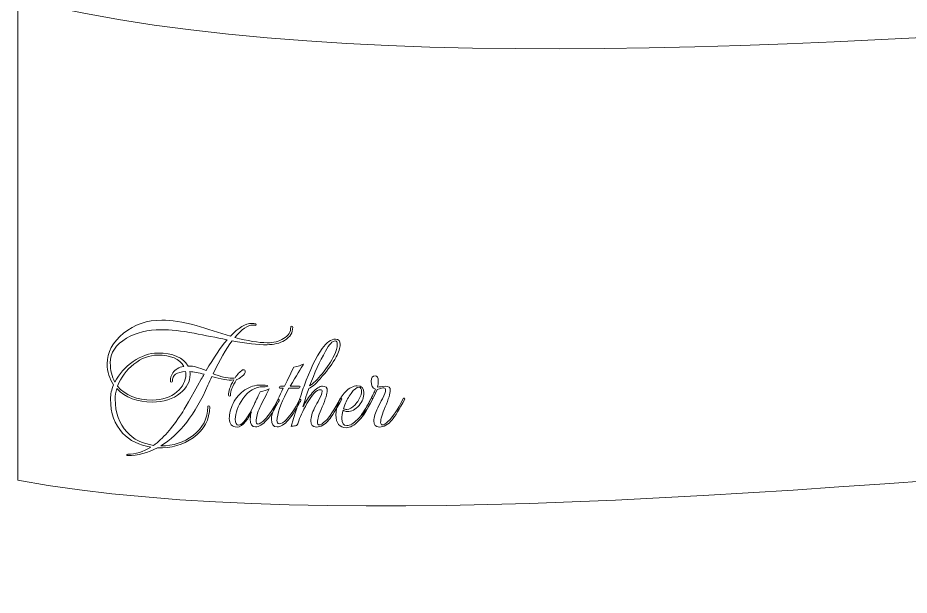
# Model space of a CAD drawing. Header units: centimetres. Extents: x -9.9 to 9.9, y -7.9 to 8.2.
# Drawn here: x 0.731 to 3.192, y -4.938 to -3.345 of the extents above; entities that cross this region are included whole.
import ezdxf

# ---------------------------------------------------------------- set-up
doc = ezdxf.new("R2010")
doc.units = ezdxf.units.CM
doc.header["$MEASUREMENT"] = 0
doc.layers.add('Layer 1', color=7, linetype='Continuous')

msp = doc.modelspace()

# ---------------------------------------------------------------- linework, layer by layer
at = {"layer": 'Layer 1', "color": 43, "lineweight": 5}
msp.add_open_spline([(8.10722, -3.29253), (6.66977, -2.85422), (2.61031, -3.75901), (0.73129, -3.29253), (0.73129, -3.29253), (0.73129, -3.29253), (0.73129, -4.62064), (0.73129, -4.62064), (0.73129, -4.62064), (2.48044, -4.93761), (6.39433, -4.05697), (8.10722, -4.62064), (8.10722, -4.62064), (8.10722, -4.62064), (7.43696, -3.95038), (7.43696, -3.95038), (7.43696, -3.95038), (7.43696, -3.95038), (8.10722, -3.29253), (8.10722, -3.29253)], degree=3, knots=[0, 0, 0, 0, 0.1666667, 0.1666667, 0.1666667, 0.1666667, 0.3333333, 0.3333333, 0.3333333, 0.3333333, 0.5, 0.5, 0.5, 0.5, 0.6666667, 0.6666667, 0.6666667, 0.6666667, 1, 1, 1, 1], dxfattribs=at)
at = {"layer": 'Layer 1', "lineweight": 5}
for points, knots in [([(1.49017, -4.19827), (1.49065, -4.21319), (1.4832, -4.22529), (1.46779, -4.23458), (1.46779, -4.23458), (1.4541, -4.24265), (1.43808, -4.24668), (1.41973, -4.24668), (1.41973, -4.24668), (1.39357, -4.24668), (1.36141, -4.24301), (1.32326, -4.23568), (1.32326, -4.23568), (1.30615, -4.25867), (1.28854, -4.289), (1.27045, -4.32665), (1.27045, -4.32665), (1.29026, -4.33472), (1.30811, -4.33875), (1.324, -4.33875), (1.324, -4.33875), (1.32645, -4.33875), (1.32877, -4.33851), (1.33097, -4.33802), (1.33097, -4.33802), (1.33733, -4.32848), (1.34405, -4.32127), (1.35114, -4.31637), (1.35114, -4.31637), (1.35187, -4.31589), (1.35273, -4.31564), (1.3537, -4.31564), (1.3537, -4.31564), (1.35737, -4.31564), (1.35921, -4.31723), (1.35921, -4.32041), (1.35921, -4.32041), (1.35921, -4.32457), (1.35634, -4.32903), (1.35059, -4.3338), (1.35059, -4.3338), (1.34484, -4.33857), (1.33965, -4.34156), (1.335, -4.34279), (1.335, -4.34279), (1.32326, -4.36137), (1.31776, -4.37555), (1.31849, -4.38534), (1.31849, -4.38534), (1.31874, -4.38705), (1.31788, -4.38803), (1.31593, -4.38827), (1.31593, -4.38827), (1.31422, -4.38827), (1.31324, -4.38742), (1.313, -4.38571), (1.313, -4.38571), (1.31227, -4.37617), (1.31704, -4.36223), (1.32731, -4.34389), (1.32731, -4.34389), (1.31215, -4.34511), (1.29197, -4.34193), (1.26678, -4.33435), (1.26678, -4.33435), (1.26312, -4.34242), (1.25957, -4.35049), (1.25615, -4.35856), (1.25615, -4.35856), (1.22143, -4.43803), (1.17814, -4.49378), (1.1263, -4.52582), (1.1263, -4.52582), (1.16054, -4.52582), (1.19013, -4.51628), (1.21507, -4.49721), (1.21507, -4.49721), (1.24196, -4.47667), (1.25541, -4.45026), (1.25541, -4.41798), (1.25541, -4.41798), (1.25541, -4.41627), (1.25627, -4.41542), (1.25798, -4.41542), (1.25798, -4.41542), (1.25993, -4.41542), (1.26091, -4.41627), (1.26091, -4.41798), (1.26091, -4.41798), (1.26091, -4.45295), (1.24575, -4.48132), (1.21543, -4.50308), (1.21543, -4.50308), (1.18755, -4.52313), (1.15478, -4.53243), (1.11712, -4.53096), (1.11712, -4.53096), (1.09071, -4.54539), (1.06295, -4.5526), (1.03385, -4.5526), (1.03385, -4.5526), (1.03263, -4.5526), (1.03214, -4.55199), (1.03238, -4.55076), (1.03238, -4.55076), (1.03263, -4.54954), (1.03336, -4.54892), (1.03459, -4.54892), (1.03459, -4.54892), (1.05635, -4.54892), (1.07763, -4.54232), (1.09842, -4.52912), (1.09842, -4.52912), (1.06638, -4.52447), (1.04046, -4.51151), (1.02066, -4.49023), (1.02066, -4.49023), (0.99841, -4.46651), (0.98728, -4.43522), (0.98728, -4.39634), (0.98728, -4.39634), (0.98728, -4.38362), (0.99009, -4.37054), (0.99572, -4.35709), (0.99572, -4.35709), (0.98398, -4.3407), (0.97811, -4.32138), (0.97811, -4.29913), (0.97811, -4.29913), (0.97811, -4.26734), (0.99315, -4.23934), (1.02323, -4.21513), (1.02323, -4.21513), (1.05331, -4.19092), (1.0884, -4.17882), (1.1285, -4.17882), (1.1285, -4.17882), (1.15491, -4.17882), (1.18658, -4.18384), (1.2235, -4.19386), (1.2235, -4.19386), (1.25504, -4.20364), (1.28659, -4.2133), (1.31813, -4.22284), (1.31813, -4.22284), (1.34014, -4.19961), (1.35994, -4.18799), (1.37755, -4.18799), (1.37755, -4.18799), (1.38122, -4.18799), (1.38477, -4.18848), (1.38818, -4.18946), (1.38818, -4.18946), (1.3894, -4.18995), (1.38977, -4.1908), (1.38929, -4.19202), (1.38929, -4.19202), (1.3888, -4.19324), (1.38794, -4.19361), (1.38672, -4.19312), (1.38672, -4.19312), (1.38452, -4.19264), (1.38232, -4.19239), (1.38012, -4.19239), (1.38012, -4.19239), (1.36594, -4.19239), (1.34944, -4.20376), (1.33061, -4.2265), (1.33061, -4.2265), (1.36558, -4.23628), (1.39529, -4.24118), (1.41974, -4.24118), (1.41974, -4.24118), (1.43711, -4.24118), (1.45215, -4.23739), (1.46486, -4.22981), (1.46486, -4.22981), (1.47855, -4.2215), (1.48515, -4.21098), (1.48466, -4.19827), (1.48466, -4.19827), (1.48442, -4.19656), (1.48528, -4.19571), (1.48723, -4.19571), (1.48723, -4.19571), (1.48894, -4.19546), (1.48992, -4.19632), (1.49016, -4.19827), (1.49016, -4.19827), (1.49016, -4.19827), (1.49017, -4.19827), (1.49017, -4.19827)], [0, 0, 0, 0, 0.0204082, 0.0204082, 0.0204082, 0.0204082, 0.0408163, 0.0408163, 0.0408163, 0.0408163, 0.0612245, 0.0612245, 0.0612245, 0.0612245, 0.0816327, 0.0816327, 0.0816327, 0.0816327, 0.1020408, 0.1020408, 0.1020408, 0.1020408, 0.122449, 0.122449, 0.122449, 0.122449, 0.1428571, 0.1428571, 0.1428571, 0.1428571, 0.1632653, 0.1632653, 0.1632653, 0.1632653, 0.1836735, 0.1836735, 0.1836735, 0.1836735, 0.2040816, 0.2040816, 0.2040816, 0.2040816, 0.2244898, 0.2244898, 0.2244898, 0.2244898, 0.244898, 0.244898, 0.244898, 0.244898, 0.2653061, 0.2653061, 0.2653061, 0.2653061, 0.2857143, 0.2857143, 0.2857143, 0.2857143, 0.3061224, 0.3061224, 0.3061224, 0.3061224, 0.3265306, 0.3265306, 0.3265306, 0.3265306, 0.3469388, 0.3469388, 0.3469388, 0.3469388, 0.3673469, 0.3673469, 0.3673469, 0.3673469, 0.3877551, 0.3877551, 0.3877551, 0.3877551, 0.4081633, 0.4081633, 0.4081633, 0.4081633, 0.4285714, 0.4285714, 0.4285714, 0.4285714, 0.4489796, 0.4489796, 0.4489796, 0.4489796, 0.4693878, 0.4693878, 0.4693878, 0.4693878, 0.4897959, 0.4897959, 0.4897959, 0.4897959, 0.5102041, 0.5102041, 0.5102041, 0.5102041, 0.5306122, 0.5306122, 0.5306122, 0.5306122, 0.5510204, 0.5510204, 0.5510204, 0.5510204, 0.5714286, 0.5714286, 0.5714286, 0.5714286, 0.5918367, 0.5918367, 0.5918367, 0.5918367, 0.6122449, 0.6122449, 0.6122449, 0.6122449, 0.6326531, 0.6326531, 0.6326531, 0.6326531, 0.6530612, 0.6530612, 0.6530612, 0.6530612, 0.6734694, 0.6734694, 0.6734694, 0.6734694, 0.6938776, 0.6938776, 0.6938776, 0.6938776, 0.7142857, 0.7142857, 0.7142857, 0.7142857, 0.7346939, 0.7346939, 0.7346939, 0.7346939, 0.755102, 0.755102, 0.755102, 0.755102, 0.7755102, 0.7755102, 0.7755102, 0.7755102, 0.7959184, 0.7959184, 0.7959184, 0.7959184, 0.8163265, 0.8163265, 0.8163265, 0.8163265, 0.8367347, 0.8367347, 0.8367347, 0.8367347, 0.8571429, 0.8571429, 0.8571429, 0.8571429, 0.877551, 0.877551, 0.877551, 0.877551, 0.8979592, 0.8979592, 0.8979592, 0.8979592, 0.9183673, 0.9183673, 0.9183673, 0.9183673, 0.9387755, 0.9387755, 0.9387755, 0.9387755, 0.9591837, 0.9591837, 0.9591837, 0.9591837, 1, 1, 1, 1]), ([(1.30897, -4.23312), (1.27865, -4.22701), (1.24833, -4.2209), (1.21801, -4.21478), (1.21801, -4.21478), (1.18304, -4.20842), (1.1526, -4.20524), (1.12668, -4.20524), (1.12668, -4.20524), (1.08975, -4.20524), (1.05796, -4.21306), (1.03131, -4.22871), (1.03131, -4.22871), (1.00147, -4.24607), (0.98656, -4.26881), (0.98656, -4.29694), (0.98656, -4.29694), (0.98656, -4.31699), (0.99084, -4.3346), (0.9994, -4.34975), (0.9994, -4.34975), (1.01089, -4.32726), (1.02777, -4.30831), (1.05002, -4.2929), (1.05002, -4.2929), (1.07227, -4.27749), (1.09453, -4.26979), (1.11678, -4.26979), (1.11678, -4.26979), (1.15982, -4.26979), (1.18794, -4.28165), (1.20115, -4.30536), (1.20115, -4.30536), (1.20213, -4.30536), (1.2031, -4.30536), (1.20408, -4.30536), (1.20408, -4.30536), (1.21557, -4.30536), (1.23122, -4.30964), (1.25103, -4.3182), (1.25103, -4.3182), (1.27206, -4.28225), (1.29138, -4.25389), (1.30898, -4.2331), (1.30898, -4.2331), (1.30898, -4.2331), (1.30897, -4.23312), (1.30897, -4.23312)], [0, 0, 0, 0, 0.0769231, 0.0769231, 0.0769231, 0.0769231, 0.1538462, 0.1538462, 0.1538462, 0.1538462, 0.2307692, 0.2307692, 0.2307692, 0.2307692, 0.3076923, 0.3076923, 0.3076923, 0.3076923, 0.3846154, 0.3846154, 0.3846154, 0.3846154, 0.4615385, 0.4615385, 0.4615385, 0.4615385, 0.5384615, 0.5384615, 0.5384615, 0.5384615, 0.6153846, 0.6153846, 0.6153846, 0.6153846, 0.6923077, 0.6923077, 0.6923077, 0.6923077, 0.7692308, 0.7692308, 0.7692308, 0.7692308, 0.8461538, 0.8461538, 0.8461538, 0.8461538, 1, 1, 1, 1]), ([(1.62569, -4.39672), (1.60979, -4.42557), (1.59793, -4.44476), (1.5901, -4.4543), (1.5901, -4.4543), (1.5791, -4.46726), (1.56761, -4.47374), (1.55562, -4.47374), (1.55562, -4.47374), (1.54535, -4.47374), (1.54022, -4.46799), (1.54022, -4.4565), (1.54022, -4.4565), (1.54022, -4.44721), (1.54364, -4.43522), (1.55048, -4.42054), (1.55048, -4.42054), (1.55488, -4.41272), (1.55916, -4.40489), (1.56332, -4.39707), (1.56332, -4.39707), (1.5687, -4.3868), (1.57139, -4.37971), (1.57139, -4.3758), (1.57139, -4.3758), (1.57139, -4.37237), (1.56968, -4.37066), (1.56625, -4.37066), (1.56625, -4.37066), (1.55647, -4.37066), (1.54424, -4.3835), (1.52957, -4.40918), (1.52957, -4.40918), (1.51759, -4.42972), (1.50953, -4.44732), (1.50537, -4.46199), (1.50537, -4.46199), (1.50415, -4.46689), (1.50158, -4.46964), (1.49766, -4.47025), (1.49766, -4.47025), (1.49375, -4.47086), (1.48983, -4.47141), (1.48592, -4.4719), (1.48592, -4.4719), (1.50499, -4.41003), (1.51685, -4.37299), (1.52149, -4.36076), (1.52149, -4.36076), (1.53739, -4.31626), (1.55414, -4.28178), (1.57175, -4.25733), (1.57175, -4.25733), (1.58397, -4.23996), (1.5962, -4.23128), (1.60843, -4.23128), (1.60843, -4.23128), (1.61698, -4.23128), (1.62126, -4.2363), (1.62126, -4.24632), (1.62126, -4.24632), (1.62126, -4.25536), (1.61747, -4.26673), (1.6099, -4.28043), (1.6099, -4.28043), (1.60036, -4.2978), (1.58771, -4.31559), (1.57194, -4.3338), (1.57194, -4.3338), (1.55617, -4.35202), (1.54376, -4.36333), (1.5347, -4.36773), (1.5347, -4.36773), (1.5325, -4.37213), (1.52712, -4.38876), (1.51856, -4.41761), (1.51856, -4.41761), (1.52614, -4.40294), (1.5347, -4.39022), (1.54424, -4.37946), (1.54424, -4.37946), (1.55525, -4.36724), (1.56454, -4.36112), (1.57211, -4.36112), (1.57211, -4.36112), (1.58116, -4.36112), (1.58569, -4.36515), (1.58569, -4.37322), (1.58569, -4.37322), (1.58569, -4.3808), (1.58092, -4.39584), (1.57138, -4.41834), (1.57138, -4.41834), (1.56282, -4.43839), (1.55854, -4.45245), (1.55854, -4.46052), (1.55854, -4.46052), (1.55854, -4.46542), (1.56013, -4.46786), (1.56331, -4.46786), (1.56331, -4.46786), (1.56698, -4.46786), (1.57249, -4.46456), (1.57982, -4.45795), (1.57982, -4.45795), (1.59082, -4.44841), (1.60476, -4.42726), (1.62163, -4.39449), (1.62163, -4.39449), (1.62212, -4.39351), (1.6231, -4.39351), (1.62456, -4.39449), (1.62456, -4.39449), (1.62578, -4.39522), (1.62615, -4.39596), (1.62567, -4.3967), (1.62567, -4.3967), (1.62567, -4.3967), (1.62569, -4.39672), (1.62569, -4.39672)], [0, 0, 0, 0, 0.0322581, 0.0322581, 0.0322581, 0.0322581, 0.0645161, 0.0645161, 0.0645161, 0.0645161, 0.0967742, 0.0967742, 0.0967742, 0.0967742, 0.1290323, 0.1290323, 0.1290323, 0.1290323, 0.1612903, 0.1612903, 0.1612903, 0.1612903, 0.1935484, 0.1935484, 0.1935484, 0.1935484, 0.2258065, 0.2258065, 0.2258065, 0.2258065, 0.2580645, 0.2580645, 0.2580645, 0.2580645, 0.2903226, 0.2903226, 0.2903226, 0.2903226, 0.3225806, 0.3225806, 0.3225806, 0.3225806, 0.3548387, 0.3548387, 0.3548387, 0.3548387, 0.3870968, 0.3870968, 0.3870968, 0.3870968, 0.4193548, 0.4193548, 0.4193548, 0.4193548, 0.4516129, 0.4516129, 0.4516129, 0.4516129, 0.483871, 0.483871, 0.483871, 0.483871, 0.516129, 0.516129, 0.516129, 0.516129, 0.5483871, 0.5483871, 0.5483871, 0.5483871, 0.5806452, 0.5806452, 0.5806452, 0.5806452, 0.6129032, 0.6129032, 0.6129032, 0.6129032, 0.6451613, 0.6451613, 0.6451613, 0.6451613, 0.6774194, 0.6774194, 0.6774194, 0.6774194, 0.7096774, 0.7096774, 0.7096774, 0.7096774, 0.7419355, 0.7419355, 0.7419355, 0.7419355, 0.7741935, 0.7741935, 0.7741935, 0.7741935, 0.8064516, 0.8064516, 0.8064516, 0.8064516, 0.8387097, 0.8387097, 0.8387097, 0.8387097, 0.8709677, 0.8709677, 0.8709677, 0.8709677, 0.9032258, 0.9032258, 0.9032258, 0.9032258, 0.9354839, 0.9354839, 0.9354839, 0.9354839, 1, 1, 1, 1]), ([(1.60441, -4.2764), (1.61028, -4.26466), (1.61321, -4.25464), (1.61321, -4.24632), (1.61321, -4.24632), (1.61321, -4.23947), (1.61113, -4.23604), (1.60698, -4.23604), (1.60698, -4.23604), (1.60014, -4.23604), (1.59146, -4.24545), (1.58094, -4.26428), (1.58094, -4.26428), (1.5648, -4.29289), (1.55013, -4.32481), (1.53693, -4.36002), (1.53693, -4.36002), (1.54671, -4.35415), (1.55844, -4.34271), (1.57213, -4.32572), (1.57213, -4.32572), (1.58582, -4.30873), (1.59658, -4.29228), (1.60441, -4.27639), (1.60441, -4.27639), (1.60441, -4.27639), (1.60441, -4.2764), (1.60441, -4.2764)], [0, 0, 0, 0, 0.125, 0.125, 0.125, 0.125, 0.25, 0.25, 0.25, 0.25, 0.375, 0.375, 0.375, 0.375, 0.5, 0.5, 0.5, 0.5, 0.625, 0.625, 0.625, 0.625, 0.75, 0.75, 0.75, 0.75, 1, 1, 1, 1]), ([(1.00673, -4.36076), (1.02751, -4.38644), (1.05967, -4.39928), (1.1032, -4.39928), (1.1032, -4.39928), (1.13034, -4.39928), (1.15284, -4.3917), (1.17069, -4.37653), (1.17069, -4.37653), (1.18707, -4.3626), (1.19526, -4.34658), (1.19526, -4.32849), (1.19526, -4.32849), (1.19526, -4.3258), (1.19502, -4.32323), (1.19453, -4.32079), (1.19453, -4.32079), (1.17007, -4.32201), (1.15785, -4.33081), (1.15785, -4.3472), (1.15785, -4.3472), (1.15785, -4.34916), (1.157, -4.35013), (1.15529, -4.35013), (1.15529, -4.35013), (1.15333, -4.35013), (1.15236, -4.34915), (1.15236, -4.3472), (1.15236, -4.3472), (1.15236, -4.33864), (1.15468, -4.33094), (1.15932, -4.32408), (1.15932, -4.32408), (1.16568, -4.31479), (1.1757, -4.30892), (1.1894, -4.30648), (1.1894, -4.30648), (1.17815, -4.28569), (1.15394, -4.27529), (1.11677, -4.27529), (1.11677, -4.27529), (1.09427, -4.27529), (1.07251, -4.28367), (1.05148, -4.30042), (1.05148, -4.30042), (1.03045, -4.31717), (1.01554, -4.33729), (1.00674, -4.36076), (1.00674, -4.36076), (1.00674, -4.36076), (1.00673, -4.36076), (1.00673, -4.36076)], [0, 0, 0, 0, 0.0714286, 0.0714286, 0.0714286, 0.0714286, 0.1428571, 0.1428571, 0.1428571, 0.1428571, 0.2142857, 0.2142857, 0.2142857, 0.2142857, 0.2857143, 0.2857143, 0.2857143, 0.2857143, 0.3571429, 0.3571429, 0.3571429, 0.3571429, 0.4285714, 0.4285714, 0.4285714, 0.4285714, 0.5, 0.5, 0.5, 0.5, 0.5714286, 0.5714286, 0.5714286, 0.5714286, 0.6428571, 0.6428571, 0.6428571, 0.6428571, 0.7142857, 0.7142857, 0.7142857, 0.7142857, 0.7857143, 0.7857143, 0.7857143, 0.7857143, 0.8571429, 0.8571429, 0.8571429, 0.8571429, 1, 1, 1, 1]), ([(1.51269, -4.40038), (1.5122, -4.40136), (1.51085, -4.40368), (1.50866, -4.40735), (1.50866, -4.40735), (1.49741, -4.42863), (1.48726, -4.44428), (1.47821, -4.4543), (1.47821, -4.4543), (1.46672, -4.46702), (1.45633, -4.47337), (1.44703, -4.47337), (1.44703, -4.47337), (1.43652, -4.47337), (1.43126, -4.46628), (1.43126, -4.4521), (1.43126, -4.4521), (1.43126, -4.44476), (1.43285, -4.4373), (1.43603, -4.42972), (1.43603, -4.42972), (1.4441, -4.40869), (1.45351, -4.38766), (1.46427, -4.36663), (1.46427, -4.36663), (1.46427, -4.36663), (1.45436, -4.36663), (1.45436, -4.36663), (1.45436, -4.36663), (1.45289, -4.36663), (1.45252, -4.36565), (1.45326, -4.36369), (1.45326, -4.36369), (1.45399, -4.36198), (1.45509, -4.36113), (1.45656, -4.36113), (1.45656, -4.36113), (1.45656, -4.36113), (1.46719, -4.36113), (1.46719, -4.36113), (1.46719, -4.36113), (1.47232, -4.35062), (1.48113, -4.33301), (1.4936, -4.30831), (1.4936, -4.30831), (1.50485, -4.30587), (1.51365, -4.30318), (1.52001, -4.30025), (1.52001, -4.30025), (1.51244, -4.31198), (1.50009, -4.33228), (1.48297, -4.36113), (1.48297, -4.36113), (1.48297, -4.36113), (1.50901, -4.36113), (1.50901, -4.36113), (1.50901, -4.36113), (1.51048, -4.36113), (1.51085, -4.36198), (1.51012, -4.36369), (1.51012, -4.36369), (1.50938, -4.36565), (1.50828, -4.36663), (1.50682, -4.36663), (1.50682, -4.36663), (1.50682, -4.36663), (1.47967, -4.36663), (1.47967, -4.36663), (1.47967, -4.36663), (1.46109, -4.40013), (1.45033, -4.42764), (1.44739, -4.44915), (1.44739, -4.44915), (1.44691, -4.45135), (1.44666, -4.45331), (1.44666, -4.45503), (1.44666, -4.45503), (1.44666, -4.46163), (1.44886, -4.46493), (1.45326, -4.46493), (1.45326, -4.46493), (1.45863, -4.46493), (1.46511, -4.46102), (1.47269, -4.4532), (1.47269, -4.4532), (1.48394, -4.44171), (1.49605, -4.42337), (1.509, -4.39818), (1.509, -4.39818), (1.50949, -4.39744), (1.51023, -4.39732), (1.51121, -4.39781), (1.51121, -4.39781), (1.51219, -4.39854), (1.51268, -4.3994), (1.51268, -4.40037), (1.51268, -4.40037), (1.51268, -4.40037), (1.51269, -4.40038), (1.51269, -4.40038)], [0, 0, 0, 0, 0.0384615, 0.0384615, 0.0384615, 0.0384615, 0.0769231, 0.0769231, 0.0769231, 0.0769231, 0.1153846, 0.1153846, 0.1153846, 0.1153846, 0.1538462, 0.1538462, 0.1538462, 0.1538462, 0.1923077, 0.1923077, 0.1923077, 0.1923077, 0.2307692, 0.2307692, 0.2307692, 0.2307692, 0.2692308, 0.2692308, 0.2692308, 0.2692308, 0.3076923, 0.3076923, 0.3076923, 0.3076923, 0.3461538, 0.3461538, 0.3461538, 0.3461538, 0.3846154, 0.3846154, 0.3846154, 0.3846154, 0.4230769, 0.4230769, 0.4230769, 0.4230769, 0.4615385, 0.4615385, 0.4615385, 0.4615385, 0.5, 0.5, 0.5, 0.5, 0.5384615, 0.5384615, 0.5384615, 0.5384615, 0.5769231, 0.5769231, 0.5769231, 0.5769231, 0.6153846, 0.6153846, 0.6153846, 0.6153846, 0.6538462, 0.6538462, 0.6538462, 0.6538462, 0.6923077, 0.6923077, 0.6923077, 0.6923077, 0.7307692, 0.7307692, 0.7307692, 0.7307692, 0.7692308, 0.7692308, 0.7692308, 0.7692308, 0.8076923, 0.8076923, 0.8076923, 0.8076923, 0.8461538, 0.8461538, 0.8461538, 0.8461538, 0.8846154, 0.8846154, 0.8846154, 0.8846154, 0.9230769, 0.9230769, 0.9230769, 0.9230769, 1, 1, 1, 1]), ([(1.00452, -4.36773), (1.00159, -4.37751), (1.00012, -4.38705), (1.00012, -4.39634), (1.00012, -4.39634), (1.00012, -4.43424), (1.01076, -4.46456), (1.03203, -4.4873), (1.03203, -4.4873), (1.05086, -4.5076), (1.07556, -4.51995), (1.10612, -4.52435), (1.10612, -4.52435), (1.13155, -4.50601), (1.1571, -4.47691), (1.18278, -4.43705), (1.18278, -4.43705), (1.19109, -4.42458), (1.20943, -4.39267), (1.2378, -4.34132), (1.2378, -4.34132), (1.24049, -4.33692), (1.24306, -4.33251), (1.24551, -4.32811), (1.24551, -4.32811), (1.2301, -4.32371), (1.21701, -4.32126), (1.20625, -4.32078), (1.20625, -4.32078), (1.20674, -4.32347), (1.20699, -4.32615), (1.20699, -4.32884), (1.20699, -4.32884), (1.20699, -4.34841), (1.19782, -4.36565), (1.17948, -4.38057), (1.17948, -4.38057), (1.15943, -4.3967), (1.134, -4.40477), (1.10319, -4.40477), (1.10319, -4.40477), (1.06113, -4.40477), (1.02824, -4.39242), (1.00452, -4.36773)], [0, 0, 0, 0, 0.0833333, 0.0833333, 0.0833333, 0.0833333, 0.1666667, 0.1666667, 0.1666667, 0.1666667, 0.25, 0.25, 0.25, 0.25, 0.3333333, 0.3333333, 0.3333333, 0.3333333, 0.4166667, 0.4166667, 0.4166667, 0.4166667, 0.5, 0.5, 0.5, 0.5, 0.5833333, 0.5833333, 0.5833333, 0.5833333, 0.6666667, 0.6666667, 0.6666667, 0.6666667, 0.75, 0.75, 0.75, 0.75, 0.8333333, 0.8333333, 0.8333333, 0.8333333, 1, 1, 1, 1]), ([(1.79962, -4.39672), (1.7847, -4.42484), (1.77297, -4.44403), (1.76441, -4.4543), (1.76441, -4.4543), (1.7534, -4.46726), (1.74179, -4.47374), (1.72956, -4.47374), (1.72956, -4.47374), (1.71928, -4.47374), (1.71415, -4.46799), (1.71415, -4.4565), (1.71415, -4.4565), (1.71415, -4.44721), (1.7177, -4.43522), (1.7248, -4.42054), (1.7248, -4.42054), (1.7292, -4.41223), (1.73348, -4.40391), (1.73764, -4.3956), (1.73764, -4.3956), (1.74351, -4.38435), (1.74644, -4.37641), (1.74644, -4.37176), (1.74644, -4.37176), (1.74644, -4.3681), (1.74485, -4.36614), (1.74167, -4.36589), (1.74167, -4.36589), (1.73947, -4.36564), (1.73323, -4.36711), (1.72296, -4.37029), (1.72296, -4.37029), (1.71147, -4.39744), (1.6985, -4.42092), (1.68407, -4.44072), (1.68407, -4.44072), (1.68261, -4.44047), (1.68139, -4.4401), (1.68041, -4.43961), (1.68041, -4.43961), (1.68725, -4.43007), (1.69544, -4.41614), (1.70498, -4.3978), (1.70498, -4.3978), (1.71256, -4.38288), (1.71709, -4.37347), (1.71856, -4.36956), (1.71856, -4.36956), (1.71073, -4.36663), (1.70682, -4.35917), (1.70682, -4.34718), (1.70682, -4.34718), (1.70682, -4.33715), (1.71073, -4.33214), (1.71856, -4.33214), (1.71856, -4.33214), (1.72369, -4.33214), (1.72626, -4.33716), (1.72626, -4.34718), (1.72626, -4.34718), (1.72626, -4.35231), (1.72565, -4.35781), (1.72442, -4.36368), (1.72442, -4.36368), (1.72906, -4.36295), (1.7364, -4.36209), (1.74643, -4.36112), (1.74643, -4.36112), (1.75524, -4.36087), (1.75964, -4.36479), (1.75964, -4.37286), (1.75964, -4.37286), (1.75964, -4.38068), (1.75487, -4.39584), (1.74533, -4.41834), (1.74533, -4.41834), (1.73702, -4.43839), (1.73286, -4.45245), (1.73286, -4.46052), (1.73286, -4.46052), (1.73286, -4.46542), (1.73445, -4.46786), (1.73763, -4.46786), (1.73763, -4.46786), (1.74105, -4.46786), (1.74655, -4.46456), (1.75413, -4.45795), (1.75413, -4.45795), (1.76514, -4.44817), (1.77908, -4.42701), (1.79595, -4.39449), (1.79595, -4.39449), (1.79643, -4.39376), (1.79729, -4.39376), (1.79851, -4.39449), (1.79851, -4.39449), (1.79973, -4.39522), (1.8001, -4.39596), (1.79961, -4.3967), (1.79961, -4.3967), (1.79961, -4.3967), (1.79962, -4.39672), (1.79962, -4.39672)], [0, 0, 0, 0, 0.037037, 0.037037, 0.037037, 0.037037, 0.0740741, 0.0740741, 0.0740741, 0.0740741, 0.1111111, 0.1111111, 0.1111111, 0.1111111, 0.1481481, 0.1481481, 0.1481481, 0.1481481, 0.1851852, 0.1851852, 0.1851852, 0.1851852, 0.2222222, 0.2222222, 0.2222222, 0.2222222, 0.2592593, 0.2592593, 0.2592593, 0.2592593, 0.2962963, 0.2962963, 0.2962963, 0.2962963, 0.3333333, 0.3333333, 0.3333333, 0.3333333, 0.3703704, 0.3703704, 0.3703704, 0.3703704, 0.4074074, 0.4074074, 0.4074074, 0.4074074, 0.4444444, 0.4444444, 0.4444444, 0.4444444, 0.4814815, 0.4814815, 0.4814815, 0.4814815, 0.5185185, 0.5185185, 0.5185185, 0.5185185, 0.5555556, 0.5555556, 0.5555556, 0.5555556, 0.5925926, 0.5925926, 0.5925926, 0.5925926, 0.6296296, 0.6296296, 0.6296296, 0.6296296, 0.6666667, 0.6666667, 0.6666667, 0.6666667, 0.7037037, 0.7037037, 0.7037037, 0.7037037, 0.7407407, 0.7407407, 0.7407407, 0.7407407, 0.7777778, 0.7777778, 0.7777778, 0.7777778, 0.8148148, 0.8148148, 0.8148148, 0.8148148, 0.8518519, 0.8518519, 0.8518519, 0.8518519, 0.8888889, 0.8888889, 0.8888889, 0.8888889, 0.9259259, 0.9259259, 0.9259259, 0.9259259, 1, 1, 1, 1]), ([(1.45275, -4.40038), (1.45226, -4.40136), (1.45103, -4.40368), (1.44908, -4.40735), (1.44908, -4.40735), (1.43783, -4.42863), (1.42768, -4.44428), (1.41863, -4.4543), (1.41863, -4.4543), (1.40689, -4.46702), (1.3965, -4.47337), (1.38745, -4.47337), (1.38745, -4.47337), (1.37791, -4.47337), (1.37314, -4.46628), (1.37314, -4.4521), (1.37314, -4.4521), (1.37314, -4.445), (1.37424, -4.43816), (1.37644, -4.43156), (1.37644, -4.43156), (1.37351, -4.43987), (1.36837, -4.44855), (1.36104, -4.4576), (1.36104, -4.4576), (1.35223, -4.46836), (1.34416, -4.47374), (1.33683, -4.47374), (1.33683, -4.47374), (1.3224, -4.47374), (1.31519, -4.46579), (1.31519, -4.4499), (1.31519, -4.4499), (1.31519, -4.43718), (1.31873, -4.42337), (1.32582, -4.40845), (1.32582, -4.40845), (1.33364, -4.39255), (1.34446, -4.38014), (1.35828, -4.37122), (1.35828, -4.37122), (1.3721, -4.36229), (1.38671, -4.35783), (1.40212, -4.35783), (1.40212, -4.35783), (1.40701, -4.35783), (1.41104, -4.35808), (1.41422, -4.35857), (1.41422, -4.35857), (1.41911, -4.35906), (1.42155, -4.35967), (1.42155, -4.36041), (1.42155, -4.36041), (1.42155, -4.36187), (1.41715, -4.3626), (1.40835, -4.3626), (1.40835, -4.3626), (1.38683, -4.3626), (1.36812, -4.37385), (1.35222, -4.39635), (1.35222, -4.39635), (1.33853, -4.41591), (1.33168, -4.43461), (1.33168, -4.45247), (1.33168, -4.45247), (1.33168, -4.46298), (1.33486, -4.46824), (1.34122, -4.46824), (1.34122, -4.46824), (1.35125, -4.46824), (1.3658, -4.44868), (1.38487, -4.40955), (1.38487, -4.40955), (1.38732, -4.40418), (1.39258, -4.39317), (1.40064, -4.37654), (1.40064, -4.37654), (1.40969, -4.37458), (1.41801, -4.37189), (1.42559, -4.36847), (1.42559, -4.36847), (1.42314, -4.37263), (1.41532, -4.38779), (1.40212, -4.41396), (1.40212, -4.41396), (1.39478, -4.42863), (1.3905, -4.44208), (1.38928, -4.4543), (1.38928, -4.4543), (1.38879, -4.46188), (1.39038, -4.46567), (1.39405, -4.46567), (1.39405, -4.46567), (1.39869, -4.46567), (1.40505, -4.46151), (1.41312, -4.4532), (1.41312, -4.4532), (1.42437, -4.44171), (1.43647, -4.42337), (1.44943, -4.39818), (1.44943, -4.39818), (1.44967, -4.39769), (1.45003, -4.39744), (1.45053, -4.39744), (1.45053, -4.39744), (1.45224, -4.39744), (1.45297, -4.39842), (1.45274, -4.40037), (1.45274, -4.40037), (1.45274, -4.40037), (1.45275, -4.40038), (1.45275, -4.40038)], [0, 0, 0, 0, 0.0344828, 0.0344828, 0.0344828, 0.0344828, 0.0689655, 0.0689655, 0.0689655, 0.0689655, 0.1034483, 0.1034483, 0.1034483, 0.1034483, 0.137931, 0.137931, 0.137931, 0.137931, 0.1724138, 0.1724138, 0.1724138, 0.1724138, 0.2068966, 0.2068966, 0.2068966, 0.2068966, 0.2413793, 0.2413793, 0.2413793, 0.2413793, 0.2758621, 0.2758621, 0.2758621, 0.2758621, 0.3103448, 0.3103448, 0.3103448, 0.3103448, 0.3448276, 0.3448276, 0.3448276, 0.3448276, 0.3793103, 0.3793103, 0.3793103, 0.3793103, 0.4137931, 0.4137931, 0.4137931, 0.4137931, 0.4482759, 0.4482759, 0.4482759, 0.4482759, 0.4827586, 0.4827586, 0.4827586, 0.4827586, 0.5172414, 0.5172414, 0.5172414, 0.5172414, 0.5517241, 0.5517241, 0.5517241, 0.5517241, 0.5862069, 0.5862069, 0.5862069, 0.5862069, 0.6206897, 0.6206897, 0.6206897, 0.6206897, 0.6551724, 0.6551724, 0.6551724, 0.6551724, 0.6896552, 0.6896552, 0.6896552, 0.6896552, 0.7241379, 0.7241379, 0.7241379, 0.7241379, 0.7586207, 0.7586207, 0.7586207, 0.7586207, 0.7931034, 0.7931034, 0.7931034, 0.7931034, 0.8275862, 0.8275862, 0.8275862, 0.8275862, 0.862069, 0.862069, 0.862069, 0.862069, 0.8965517, 0.8965517, 0.8965517, 0.8965517, 0.9310345, 0.9310345, 0.9310345, 0.9310345, 1, 1, 1, 1]), ([(1.71031, -4.39672), (1.69906, -4.42215), (1.68635, -4.44207), (1.67216, -4.45651), (1.67216, -4.45651), (1.65994, -4.46923), (1.64869, -4.47558), (1.63842, -4.47558), (1.63842, -4.47558), (1.6191, -4.47558), (1.60944, -4.46372), (1.60944, -4.43999), (1.60944, -4.43999), (1.60944, -4.42923), (1.61152, -4.41871), (1.61567, -4.40845), (1.61567, -4.40845), (1.62032, -4.39647), (1.62692, -4.38596), (1.63548, -4.37691), (1.63548, -4.37691), (1.64599, -4.36566), (1.657, -4.36004), (1.66849, -4.36004), (1.66849, -4.36004), (1.68071, -4.36004), (1.68683, -4.36664), (1.68683, -4.37984), (1.68683, -4.37984), (1.68683, -4.39182), (1.68231, -4.4032), (1.67326, -4.41396), (1.67326, -4.41396), (1.66348, -4.42545), (1.65272, -4.4312), (1.64098, -4.4312), (1.64098, -4.4312), (1.63682, -4.4312), (1.63291, -4.42998), (1.62925, -4.42753), (1.62925, -4.42753), (1.62705, -4.43609), (1.62595, -4.44367), (1.62595, -4.45028), (1.62595, -4.45028), (1.62595, -4.46348), (1.63047, -4.46996), (1.63952, -4.46971), (1.63952, -4.46971), (1.64833, -4.46947), (1.65811, -4.46397), (1.66887, -4.45321), (1.66887, -4.45321), (1.68232, -4.44), (1.69491, -4.42044), (1.70665, -4.39452), (1.70665, -4.39452), (1.70713, -4.39379), (1.70799, -4.39379), (1.70921, -4.39452), (1.70921, -4.39452), (1.71019, -4.39525), (1.71055, -4.39599), (1.71031, -4.39673), (1.71031, -4.39673), (1.71031, -4.39673), (1.71031, -4.39672), (1.71031, -4.39672)], [0, 0, 0, 0, 0.0555556, 0.0555556, 0.0555556, 0.0555556, 0.1111111, 0.1111111, 0.1111111, 0.1111111, 0.1666667, 0.1666667, 0.1666667, 0.1666667, 0.2222222, 0.2222222, 0.2222222, 0.2222222, 0.2777778, 0.2777778, 0.2777778, 0.2777778, 0.3333333, 0.3333333, 0.3333333, 0.3333333, 0.3888889, 0.3888889, 0.3888889, 0.3888889, 0.4444444, 0.4444444, 0.4444444, 0.4444444, 0.5, 0.5, 0.5, 0.5, 0.5555556, 0.5555556, 0.5555556, 0.5555556, 0.6111111, 0.6111111, 0.6111111, 0.6111111, 0.6666667, 0.6666667, 0.6666667, 0.6666667, 0.7222222, 0.7222222, 0.7222222, 0.7222222, 0.7777778, 0.7777778, 0.7777778, 0.7777778, 0.8333333, 0.8333333, 0.8333333, 0.8333333, 0.8888889, 0.8888889, 0.8888889, 0.8888889, 1, 1, 1, 1]), ([(1.67877, -4.38497), (1.67975, -4.38204), (1.68024, -4.37898), (1.68024, -4.3758), (1.68024, -4.3758), (1.68024, -4.36822), (1.67792, -4.3643), (1.67328, -4.36406), (1.67328, -4.36406), (1.66717, -4.36358), (1.65983, -4.3692), (1.65127, -4.38094), (1.65127, -4.38094), (1.64393, -4.39072), (1.63831, -4.40111), (1.63439, -4.41212), (1.63439, -4.41212), (1.63293, -4.41578), (1.63171, -4.41945), (1.63073, -4.42312), (1.63073, -4.42312), (1.63342, -4.42458), (1.63623, -4.42531), (1.63916, -4.42531), (1.63916, -4.42531), (1.64674, -4.42531), (1.65445, -4.42103), (1.66228, -4.41248), (1.66228, -4.41248), (1.66937, -4.40465), (1.67487, -4.39548), (1.67878, -4.38497), (1.67878, -4.38497), (1.67878, -4.38497), (1.67877, -4.38497), (1.67877, -4.38497)], [0, 0, 0, 0, 0.1, 0.1, 0.1, 0.1, 0.2, 0.2, 0.2, 0.2, 0.3, 0.3, 0.3, 0.3, 0.4, 0.4, 0.4, 0.4, 0.5, 0.5, 0.5, 0.5, 0.6, 0.6, 0.6, 0.6, 0.7, 0.7, 0.7, 0.7, 0.8, 0.8, 0.8, 0.8, 1, 1, 1, 1])]:
    msp.add_open_spline(points, degree=3, knots=knots, dxfattribs=at)

doc.saveas('drawing.dxf')
